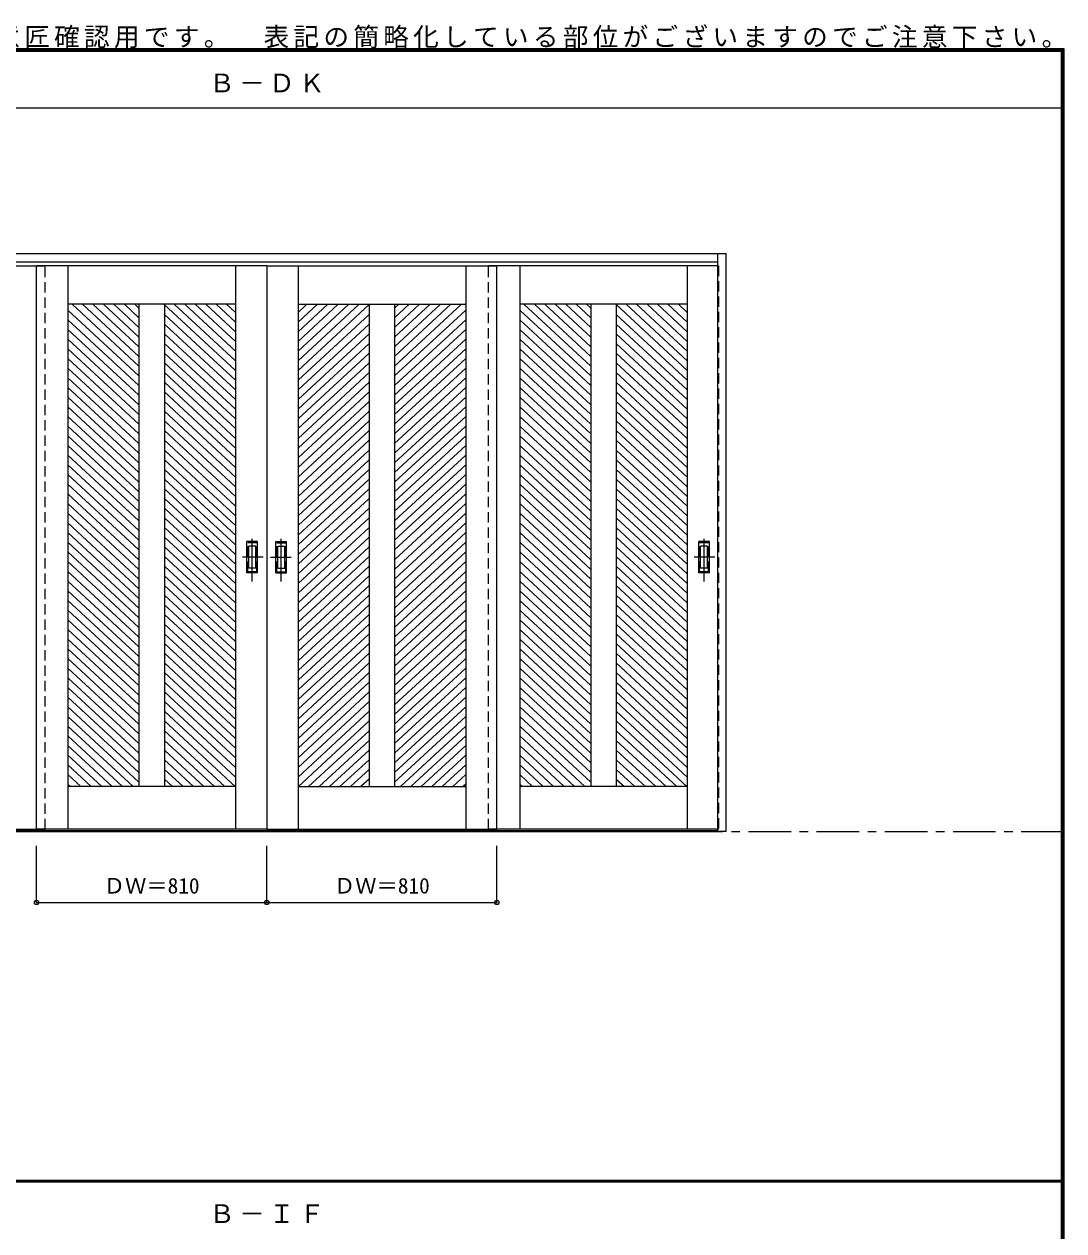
# Model space of a CAD drawing. Units: millimetres, scale not verified. Extents: x -6000 to 5700, y -4307 to 4260.
# Drawn here: x 2041 to 5700, y 12 to 4260 of the extents above; entities that cross this region are included whole.
import ezdxf
from ezdxf.enums import TextEntityAlignment as Align

# ---------------------------------------------------------------- set-up
doc = ezdxf.new("R2010")
doc.units = ezdxf.units.MM
doc.header["$LTSCALE"] = 30
doc.header["$PDMODE"] = 32
doc.header["$PDSIZE"] = 15
doc.linetypes.add('CHAIN1', pattern=[8, 5, -1, 1, -1])
doc.linetypes.add('DASHED1', pattern=[1.8, 1.2, -0.6])
for name, color, linetype in [('0-1_通り芯', 7, 'CHAIN1'), ('0-2_扉', 7, 'Continuous'), ('0-4_枠', 3, 'Continuous'), ('0-6_引手', 7, 'Continuous'), ('0-A_文字', 7, 'Continuous'), ('0-B_寸法', 7, 'Continuous'), ('0-C_ハッチ', 4, 'Continuous'), ('F-1_枠', 6, 'Continuous')]:
    doc.layers.add(name, color=color, linetype=linetype)
doc.styles.add('ＭＳ ゴシック', font='')
doc.styles.get('ＭＳ ゴシック').set_extended_font_data('MS Gothic')

msp = doc.modelspace()

# ---------------------------------------------------------------- linework, layer by layer
at = {"layer": '0-1_通り芯'}
msp.add_line((-5490, 1418), (5690, 1418), dxfattribs=at)
at = {"layer": '0-2_扉'}
for p, q in [((1308, 3409), (2115, 3409)), ((2895, 3409), (2085, 3409)), ((2085, 1426), (2085, 3409)), ((2195, 3409), (2195, 1426)), ((2785, 3409), (2785, 1426)), ((2895, 3409), (2895, 1426)), ((2895, 3409), (3705, 3409)), ((2895, 3409), (2895, 1426)), ((3005, 3409), (3005, 1426)), ((3595, 3409), (3595, 1426)), ((4482, 3409), (3675, 3409)), ((3705, 1426), (3705, 3409)), ((3785, 3409), (3785, 1426)), ((4375, 3409), (4375, 1426)), ((2785, 3274), (2195, 3274)), ((2445, 3274), (2445, 1576)), ((2535, 3274), (2535, 1576)), ((3005, 3274), (3595, 3274)), ((3255, 3274), (3255, 1576)), ((3345, 3274), (3345, 1576)), ((4375, 3274), (3785, 3274)), ((4035, 3274), (4035, 1576)), ((4125, 3274), (4125, 1576)), ((2785, 1576), (2195, 1576)), ((3005, 1576), (3595, 1576)), ((4375, 1576), (3785, 1576)), ((1308, 1426), (2115, 1426)), ((2895, 1426), (2085, 1426)), ((2895, 1426), (3705, 1426)), ((4482, 1426), (3675, 1426))]:
    msp.add_line(p, q, dxfattribs=at)
at = {"layer": '0-2_扉', "color": 4, "linetype": 'DASHED1'}
for p, q in [((2115, 1426), (2115, 3409)), ((3675, 1426), (3675, 3409)), ((4482, 3409), (4485, 3409)), ((4485, 3409), (4485, 1426)), ((4482, 1426), (4485, 1426))]:
    msp.add_line(p, q, dxfattribs=at)
at = {"layer": '0-4_枠'}
for p, q in [((1278, 3453), (4512, 3453)), ((4482, 1418), (4482, 3453)), ((4512, 1418), (4512, 3453)), ((1308, 3423), (4482, 3423)), ((1308, 1421), (4482, 1421)), ((1308, 1418), (4482, 1418)), ((4512, 1418), (4482, 1418))]:
    msp.add_line(p, q, dxfattribs=at)
at = {"layer": '0-6_引手', "linetype": 'CHAIN1'}
for p, q in [((2844, 2298.27), (2844, 2469.12)), ((2946, 2298.27), (2946, 2469.12)), ((4434, 2298.27), (4434, 2469.12)), ((2882.07, 2383.5), (2809.56, 2383.5)), ((2907.93, 2383.5), (2980.43, 2383.5)), ((4472.07, 2383.5), (4399.56, 2383.5))]:
    msp.add_line(p, q, dxfattribs=at)
at = {"layer": '0-6_引手'}
for p, q in [((2863, 2438.5), (2825, 2438.5)), ((2825, 2328.5), (2825, 2438.5)), ((2856.5, 2422.5), (2831.5, 2422.5)), ((2831.5, 2344.5), (2831.5, 2422.5)), ((2856.5, 2344.5), (2856.5, 2422.5)), ((2863, 2328.5), (2863, 2438.5)), ((2927, 2438.5), (2965, 2438.5)), ((2927, 2328.5), (2927, 2438.5)), ((2933.5, 2422.5), (2958.5, 2422.5)), ((2933.5, 2344.5), (2933.5, 2422.5)), ((2958.5, 2344.5), (2958.5, 2422.5)), ((2965, 2328.5), (2965, 2438.5)), ((4453, 2438.5), (4415, 2438.5)), ((4415, 2328.5), (4415, 2438.5)), ((4446.5, 2422.5), (4421.5, 2422.5)), ((4421.5, 2344.5), (4421.5, 2422.5)), ((4446.5, 2344.5), (4446.5, 2422.5)), ((4453, 2328.5), (4453, 2438.5)), ((2856.5, 2344.5), (2831.5, 2344.5)), ((2933.5, 2344.5), (2958.5, 2344.5)), ((4446.5, 2344.5), (4421.5, 2344.5)), ((2863, 2328.5), (2825, 2328.5)), ((2927, 2328.5), (2965, 2328.5)), ((4453, 2328.5), (4415, 2328.5))]:
    msp.add_line(p, q, dxfattribs=at)
at = {"layer": '0-6_引手', "linetype": 'DASHED1'}
for p, q in [((2828, 2332.5), (2828, 2434.5)), ((2962, 2332.5), (2962, 2434.5)), ((4418, 2332.5), (4418, 2434.5)), ((2860, 2332.5), (2828, 2332.5)), ((2930, 2332.5), (2962, 2332.5)), ((4450, 2332.5), (4418, 2332.5))]:
    msp.add_line(p, q, dxfattribs=at)
for points in [[(2860, 2332.5), (2860, 2434.5), (2828, 2434.5)], [(2930, 2332.5), (2930, 2434.5), (2962, 2434.5)], [(4450, 2332.5), (4450, 2434.5), (4418, 2434.5)]]:
    msp.add_lwpolyline(points, dxfattribs=at)
at = {"layer": '0-B_寸法', "color": 4}
for p, q in [((2085, 1168), (2085, 1368)), ((2895, 1168), (2895, 1368)), ((3705, 1168), (3705, 1368)), ((2085, 1168), (3705, 1168))]:
    msp.add_line(p, q, dxfattribs=at)
at = {"layer": '0-B_寸法'}
for p in [(2085, 1168), (2895, 1168), (3705, 1168)]:
    msp.add_point(p, dxfattribs=at)
at = {"layer": '0-C_ハッチ'}
for p, q in [((2209.9, 3274), (2445, 3056.32)), ((2246.7, 3274), (2445, 3090.39)), ((2283.5, 3274), (2445, 3124.46)), ((2320.29, 3274), (2445, 3158.53)), ((2357.09, 3274), (2445, 3192.6)), ((2393.89, 3274), (2445, 3226.67)), ((2430.68, 3274), (2445, 3260.75)), ((2532.87, 3274), (2785, 3040.55)), ((2569.67, 3274), (2785, 3074.62)), ((2606.46, 3274), (2785, 3108.69)), ((2643.26, 3274), (2785, 3142.76)), ((2680.06, 3274), (2785, 3176.83)), ((2716.85, 3274), (2785, 3210.9)), ((2753.65, 3274), (2785, 3244.97)), ((3073.14, 3274), (3005, 3210.9)), ((3109.94, 3274), (3005, 3176.83)), ((3146.74, 3274), (3005, 3142.76)), ((3183.53, 3274), (3005, 3108.69)), ((3036.35, 3274), (3005, 3244.97)), ((3220.33, 3274), (3005, 3074.62)), ((3257.13, 3274), (3005, 3040.55)), ((3359.31, 3274), (3345, 3260.75)), ((3396.11, 3274), (3345, 3226.67)), ((3432.91, 3274), (3345, 3192.6)), ((3469.7, 3274), (3345, 3158.53)), ((3506.5, 3274), (3345, 3124.46)), ((3543.3, 3274), (3345, 3090.39)), ((3580.09, 3274), (3345, 3056.32)), ((3799.9, 3274), (4035, 3056.32)), ((3836.7, 3274), (4035, 3090.39)), ((3873.5, 3274), (4035, 3124.46)), ((3910.29, 3274), (4035, 3158.53)), ((3947.09, 3274), (4035, 3192.6)), ((3983.89, 3274), (4035, 3226.67)), ((4020.68, 3274), (4035, 3260.75)), ((4122.87, 3274), (4375, 3040.55)), ((4159.67, 3274), (4375, 3074.62)), ((4196.46, 3274), (4375, 3108.69)), ((4233.26, 3274), (4375, 3142.76)), ((4270.06, 3274), (4375, 3176.83)), ((4306.85, 3274), (4375, 3210.9)), ((4343.65, 3274), (4375, 3244.97)), ((2195, 3253.73), (2445, 3022.25)), ((2535, 3237.96), (2785, 3006.48)), ((3255, 3237.96), (3005, 3006.48)), ((3595, 3253.73), (3345, 3022.25)), ((3785, 3253.73), (4035, 3022.25)), ((4125, 3237.96), (4375, 3006.48)), ((2195, 3219.66), (2445, 2988.18)), ((2535, 3203.89), (2785, 2972.41)), ((3255, 3203.89), (3005, 2972.41)), ((3595, 3219.66), (3345, 2988.18)), ((3785, 3219.66), (4035, 2988.18)), ((4125, 3203.89), (4375, 2972.41)), ((2195, 3185.59), (2445, 2954.11)), ((2195, 3151.52), (2445, 2920.04)), ((2535, 3169.82), (2785, 2938.34)), ((3255, 3169.82), (3005, 2938.34)), ((3595, 3185.59), (3345, 2954.11)), ((3595, 3151.52), (3345, 2920.04)), ((3785, 3185.59), (4035, 2954.11)), ((3785, 3151.52), (4035, 2920.04)), ((4125, 3169.82), (4375, 2938.34)), ((2195, 3117.45), (2445, 2885.96)), ((2535, 3135.75), (2785, 2904.26)), ((2535, 3101.67), (2785, 2870.19)), ((3255, 3135.75), (3005, 2904.26)), ((3255, 3101.67), (3005, 2870.19)), ((3595, 3117.45), (3345, 2885.96)), ((3785, 3117.45), (4035, 2885.96)), ((4125, 3135.75), (4375, 2904.26)), ((4125, 3101.67), (4375, 2870.19)), ((2195, 3083.37), (2445, 2851.89)), ((2535, 3067.6), (2785, 2836.12)), ((3255, 3067.6), (3005, 2836.12)), ((3595, 3083.37), (3345, 2851.89)), ((3785, 3083.37), (4035, 2851.89)), ((4125, 3067.6), (4375, 2836.12)), ((2195, 3049.3), (2445, 2817.82)), ((2535, 3033.53), (2785, 2802.05)), ((3255, 3033.53), (3005, 2802.05)), ((3595, 3049.3), (3345, 2817.82)), ((3785, 3049.3), (4035, 2817.82)), ((4125, 3033.53), (4375, 2802.05)), ((2195, 3015.23), (2445, 2783.75)), ((2195, 2981.16), (2445, 2749.68)), ((2535, 2999.46), (2785, 2767.98)), ((3255, 2999.46), (3005, 2767.98)), ((3595, 3015.23), (3345, 2783.75)), ((3595, 2981.16), (3345, 2749.68)), ((3785, 3015.23), (4035, 2783.75)), ((3785, 2981.16), (4035, 2749.68)), ((4125, 2999.46), (4375, 2767.98)), ((2195, 2947.09), (2445, 2715.61)), ((2535, 2965.39), (2785, 2733.91)), ((2535, 2931.32), (2785, 2699.84)), ((3255, 2965.39), (3005, 2733.91)), ((3255, 2931.32), (3005, 2699.84)), ((3595, 2947.09), (3345, 2715.61)), ((3785, 2947.09), (4035, 2715.61)), ((4125, 2965.39), (4375, 2733.91)), ((4125, 2931.32), (4375, 2699.84)), ((2195, 2913.02), (2445, 2681.54)), ((2535, 2897.25), (2785, 2665.77)), ((3255, 2897.25), (3005, 2665.77)), ((3595, 2913.02), (3345, 2681.54)), ((3785, 2913.02), (4035, 2681.54)), ((4125, 2897.25), (4375, 2665.77)), ((2195, 2878.95), (2445, 2647.47)), ((2535, 2863.18), (2785, 2631.7)), ((3255, 2863.18), (3005, 2631.7)), ((3595, 2878.95), (3345, 2647.47)), ((3785, 2878.95), (4035, 2647.47)), ((4125, 2863.18), (4375, 2631.7)), ((2195, 2844.88), (2445, 2613.4)), ((2195, 2810.81), (2445, 2579.32)), ((2535, 2829.11), (2785, 2597.62)), ((3255, 2829.11), (3005, 2597.62)), ((3595, 2844.88), (3345, 2613.4)), ((3595, 2810.81), (3345, 2579.32)), ((3785, 2844.88), (4035, 2613.4)), ((3785, 2810.81), (4035, 2579.32)), ((4125, 2829.11), (4375, 2597.62)), ((2195, 2776.74), (2445, 2545.25)), ((2535, 2795.04), (2785, 2563.55)), ((3255, 2795.04), (3005, 2563.55)), ((3595, 2776.74), (3345, 2545.25)), ((3785, 2776.74), (4035, 2545.25)), ((4125, 2795.04), (4375, 2563.55)), ((2195, 2742.66), (2445, 2511.18)), ((2535, 2760.96), (2785, 2529.48)), ((2535, 2726.89), (2785, 2495.41)), ((3255, 2760.96), (3005, 2529.48)), ((3255, 2726.89), (3005, 2495.41)), ((3595, 2742.66), (3345, 2511.18)), ((3785, 2742.66), (4035, 2511.18)), ((4125, 2760.96), (4375, 2529.48)), ((4125, 2726.89), (4375, 2495.41)), ((2195, 2708.59), (2445, 2477.11)), ((2535, 2692.82), (2785, 2461.34)), ((3255, 2692.82), (3005, 2461.34)), ((3595, 2708.59), (3345, 2477.11)), ((3785, 2708.59), (4035, 2477.11)), ((4125, 2692.82), (4375, 2461.34)), ((2195, 2674.52), (2445, 2443.04)), ((2195, 2640.45), (2445, 2408.97)), ((2535, 2658.75), (2785, 2427.27)), ((3255, 2658.75), (3005, 2427.27)), ((3595, 2674.52), (3345, 2443.04)), ((3595, 2640.45), (3345, 2408.97)), ((3785, 2674.52), (4035, 2443.04)), ((3785, 2640.45), (4035, 2408.97)), ((4125, 2658.75), (4375, 2427.27)), ((2195, 2606.38), (2445, 2374.9)), ((2535, 2624.68), (2785, 2393.2)), ((3255, 2624.68), (3005, 2393.2)), ((3595, 2606.38), (3345, 2374.9)), ((3785, 2606.38), (4035, 2374.9)), ((4125, 2624.68), (4375, 2393.2)), ((2195, 2572.31), (2445, 2340.83)), ((2535, 2590.61), (2785, 2359.13)), ((2535, 2556.54), (2785, 2325.06)), ((3255, 2590.61), (3005, 2359.13)), ((3255, 2556.54), (3005, 2325.06)), ((3595, 2572.31), (3345, 2340.83)), ((3785, 2572.31), (4035, 2340.83)), ((4125, 2590.61), (4375, 2359.13)), ((4125, 2556.54), (4375, 2325.06)), ((2195, 2538.24), (2445, 2306.76)), ((2535, 2522.47), (2785, 2290.99)), ((3255, 2522.47), (3005, 2290.99)), ((3595, 2538.24), (3345, 2306.76)), ((3785, 2538.24), (4035, 2306.76)), ((4125, 2522.47), (4375, 2290.99)), ((2195, 2504.17), (2445, 2272.69)), ((2195, 2470.1), (2445, 2238.61)), ((2535, 2488.4), (2785, 2256.91)), ((3255, 2488.4), (3005, 2256.91)), ((3595, 2504.17), (3345, 2272.69)), ((3595, 2470.1), (3345, 2238.61)), ((3785, 2504.17), (4035, 2272.69)), ((3785, 2470.1), (4035, 2238.61)), ((4125, 2488.4), (4375, 2256.91)), ((2195, 2436.02), (2445, 2204.54)), ((2535, 2454.32), (2785, 2222.84)), ((3255, 2454.32), (3005, 2222.84)), ((3595, 2436.02), (3345, 2204.54)), ((3785, 2436.02), (4035, 2204.54)), ((4125, 2454.32), (4375, 2222.84)), ((2195, 2401.95), (2445, 2170.47)), ((2535, 2420.25), (2785, 2188.77)), ((2535, 2386.18), (2785, 2154.7)), ((3255, 2420.25), (3005, 2188.77)), ((3255, 2386.18), (3005, 2154.7)), ((3595, 2401.95), (3345, 2170.47)), ((3785, 2401.95), (4035, 2170.47)), ((4125, 2420.25), (4375, 2188.77)), ((4125, 2386.18), (4375, 2154.7)), ((2195, 2367.88), (2445, 2136.4)), ((2535, 2352.11), (2785, 2120.63)), ((3255, 2352.11), (3005, 2120.63)), ((3595, 2367.88), (3345, 2136.4)), ((3785, 2367.88), (4035, 2136.4)), ((4125, 2352.11), (4375, 2120.63)), ((2195, 2333.81), (2445, 2102.33)), ((2195, 2299.74), (2445, 2068.26)), ((2535, 2318.04), (2785, 2086.56)), ((3255, 2318.04), (3005, 2086.56)), ((3595, 2333.81), (3345, 2102.33)), ((3595, 2299.74), (3345, 2068.26)), ((3785, 2333.81), (4035, 2102.33)), ((3785, 2299.74), (4035, 2068.26)), ((4125, 2318.04), (4375, 2086.56)), ((2195, 2265.67), (2445, 2034.19)), ((2535, 2283.97), (2785, 2052.49)), ((3255, 2283.97), (3005, 2052.49)), ((3595, 2265.67), (3345, 2034.19)), ((3785, 2265.67), (4035, 2034.19)), ((4125, 2283.97), (4375, 2052.49)), ((2195, 2231.6), (2445, 2000.12)), ((2535, 2249.9), (2785, 2018.42)), ((2535, 2215.83), (2785, 1984.35)), ((3255, 2249.9), (3005, 2018.42)), ((3255, 2215.83), (3005, 1984.35)), ((3595, 2231.6), (3345, 2000.12)), ((3785, 2231.6), (4035, 2000.12)), ((4125, 2249.9), (4375, 2018.42)), ((4125, 2215.83), (4375, 1984.35)), ((2195, 2197.53), (2445, 1966.05)), ((2535, 2181.76), (2785, 1950.27)), ((3255, 2181.76), (3005, 1950.27)), ((3595, 2197.53), (3345, 1966.05)), ((3785, 2197.53), (4035, 1966.05)), ((4125, 2181.76), (4375, 1950.27)), ((2195, 2163.46), (2445, 1931.97)), ((2195, 2129.39), (2445, 1897.9)), ((2535, 2147.69), (2785, 1916.2)), ((3255, 2147.69), (3005, 1916.2)), ((3595, 2163.46), (3345, 1931.97)), ((3595, 2129.39), (3345, 1897.9)), ((3785, 2163.46), (4035, 1931.97)), ((3785, 2129.39), (4035, 1897.9)), ((4125, 2147.69), (4375, 1916.2)), ((2195, 2095.31), (2445, 1863.83)), ((2535, 2113.61), (2785, 1882.13)), ((3255, 2113.61), (3005, 1882.13)), ((3595, 2095.31), (3345, 1863.83)), ((3785, 2095.31), (4035, 1863.83)), ((4125, 2113.61), (4375, 1882.13)), ((2195, 2061.24), (2445, 1829.76)), ((2535, 2079.54), (2785, 1848.06)), ((2535, 2045.47), (2785, 1813.99)), ((3255, 2079.54), (3005, 1848.06)), ((3255, 2045.47), (3005, 1813.99)), ((3595, 2061.24), (3345, 1829.76)), ((3785, 2061.24), (4035, 1829.76)), ((4125, 2079.54), (4375, 1848.06)), ((4125, 2045.47), (4375, 1813.99)), ((2195, 2027.17), (2445, 1795.69)), ((2535, 2011.4), (2785, 1779.92)), ((3255, 2011.4), (3005, 1779.92)), ((3595, 2027.17), (3345, 1795.69)), ((3785, 2027.17), (4035, 1795.69)), ((4125, 2011.4), (4375, 1779.92)), ((2195, 1993.1), (2445, 1761.62)), ((2195, 1959.03), (2445, 1727.55)), ((2535, 1977.33), (2785, 1745.85)), ((3255, 1977.33), (3005, 1745.85)), ((3595, 1993.1), (3345, 1761.62)), ((3595, 1959.03), (3345, 1727.55)), ((3785, 1993.1), (4035, 1761.62)), ((3785, 1959.03), (4035, 1727.55)), ((4125, 1977.33), (4375, 1745.85)), ((2195, 1924.96), (2445, 1693.48)), ((2535, 1943.26), (2785, 1711.78)), ((3255, 1943.26), (3005, 1711.78)), ((3595, 1924.96), (3345, 1693.48)), ((3785, 1924.96), (4035, 1693.48)), ((4125, 1943.26), (4375, 1711.78)), ((2195, 1890.89), (2445, 1659.41)), ((2535, 1909.19), (2785, 1677.71)), ((2535, 1875.12), (2785, 1643.64)), ((3255, 1909.19), (3005, 1677.71)), ((3255, 1875.12), (3005, 1643.64)), ((3595, 1890.89), (3345, 1659.41)), ((3785, 1890.89), (4035, 1659.41)), ((4125, 1909.19), (4375, 1677.71)), ((4125, 1875.12), (4375, 1643.64)), ((2195, 1856.82), (2445, 1625.34)), ((2535, 1841.05), (2785, 1609.56)), ((3255, 1841.05), (3005, 1609.56)), ((3595, 1856.82), (3345, 1625.34)), ((3785, 1856.82), (4035, 1625.34)), ((4125, 1841.05), (4375, 1609.56)), ((2195, 1822.75), (2445, 1591.26)), ((2195, 1788.67), (2424.69, 1576)), ((2535, 1806.97), (2785, 1575.49)), ((3255, 1806.97), (3005, 1575.49)), ((3595, 1822.75), (3345, 1591.26)), ((3595, 1788.67), (3365.31, 1576)), ((3785, 1822.75), (4035, 1591.26)), ((3785, 1788.67), (4014.69, 1576)), ((4125, 1806.97), (4375, 1575.49)), ((2195, 1754.6), (2387.89, 1576)), ((2535, 1772.9), (2747.66, 1576)), ((3255, 1772.9), (3042.34, 1576)), ((3595, 1754.6), (3402.11, 1576)), ((3785, 1754.6), (3977.89, 1576)), ((4125, 1772.9), (4337.66, 1576)), ((2195, 1720.53), (2351.09, 1576)), ((2535, 1738.83), (2710.86, 1576)), ((2535, 1704.76), (2674.06, 1576)), ((3255, 1738.83), (3079.14, 1576)), ((3255, 1704.76), (3115.94, 1576)), ((3595, 1720.53), (3438.9, 1576)), ((3785, 1720.53), (3941.09, 1576)), ((4125, 1738.83), (4300.86, 1576)), ((4125, 1704.76), (4264.06, 1576)), ((2195, 1686.46), (2314.3, 1576)), ((2535, 1670.69), (2637.26, 1576)), ((3255, 1670.69), (3152.73, 1576)), ((3595, 1686.46), (3475.7, 1576)), ((3785, 1686.46), (3904.3, 1576)), ((4125, 1670.69), (4227.26, 1576)), ((2195, 1652.39), (2277.5, 1576)), ((2195, 1618.32), (2240.7, 1576)), ((2535, 1636.62), (2600.47, 1576)), ((3255, 1636.62), (3189.53, 1576)), ((3595, 1652.39), (3512.5, 1576)), ((3595, 1618.32), (3549.29, 1576)), ((3785, 1652.39), (3867.5, 1576)), ((3785, 1618.32), (3830.7, 1576)), ((4125, 1636.62), (4190.47, 1576)), ((2195, 1584.25), (2203.91, 1576)), ((2535, 1602.55), (2563.67, 1576)), ((3255, 1602.55), (3226.33, 1576)), ((3595, 1584.25), (3586.09, 1576)), ((3785, 1584.25), (3793.91, 1576)), ((4125, 1602.55), (4153.67, 1576))]:
    msp.add_line(p, q, dxfattribs=at)
at = {"layer": 'F-1_枠'}
for p, q in [((-6000, 4175), (5700, 4175)), ((-6000, 4170), (5700, 4170)), ((-6000, 4165), (5700, 4165)), ((5690, 4175), (5690, -4205)), ((5695, 4175), (5695, -4205)), ((5700, 4175), (5700, -4205)), ((-6000, 3965), (5700, 3965)), ((-6000, 190.5), (5700, 190.5)), ((-6000, 187.5), (5700, 187.5)), ((-6000, 184.5), (5700, 184.5))]:
    msp.add_line(p, q, dxfattribs=at)

# ---------------------------------------------------------------- texts
at = {"layer": '0-A_文字', "char_height": 65.98, "attachment_point": 7, "style": 'ＭＳ ゴシック'}
for s, insert in [('\\T1.17;※本図は意匠確認用です。\u3000表記の簡略化している部位がございますのでご注意下さい。', (1515, 4175)), ('\\T1.17;Ｂ－ＤＫ', (2692.5, 4020)), ('\\T1.17;Ｂ－ＩＦ', (2692.5, 39.5))]:
    msp.add_mtext(s, dxfattribs=dict(at, insert=insert))
at = {"layer": '0-B_寸法', "style": 'ＭＳ ゴシック'}
for p in [(2321.25, 1183), (3131.25, 1183)]:
    msp.add_text('ＤＷ＝810', height=54.99, dxfattribs=at).set_placement(p, align=Align.BOTTOM_LEFT)

doc.saveas('drawing.dxf')
